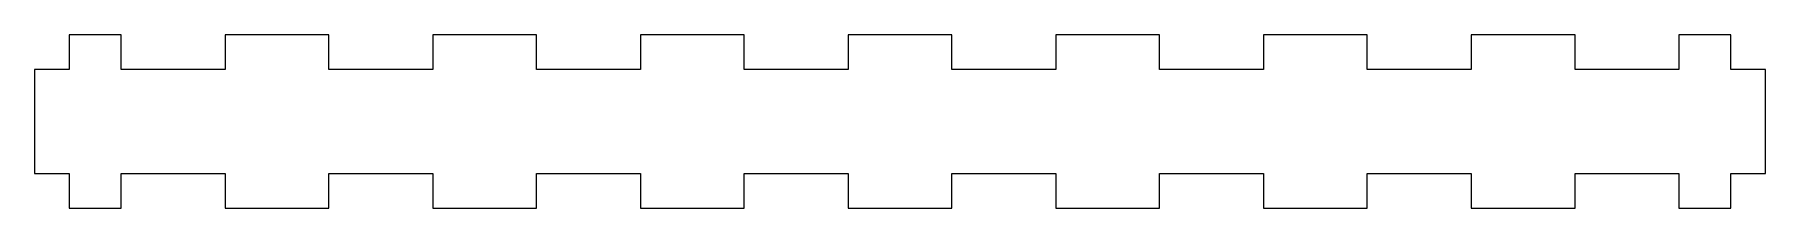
# Model space of a CAD drawing. Header units: millimetres. Extents: x -75 to 75, y 0 to 15.
import ezdxf

# ---------------------------------------------------------------- set-up
doc = ezdxf.new("R2010")
doc.units = ezdxf.units.MM
doc.layers.add('1', color=7, linetype='Continuous', true_color=0xffffff)

msp = doc.modelspace()

# ---------------------------------------------------------------- linework, layer by layer
at = {"layer": '1', "color": 252, "linetype": 'Continuous', "lineweight": 13}
for p, q in [((-72, 15), (-72, 12)), ((-67.5, 15), (-72, 15)), ((-67.5, 15), (-72, 15)), ((-72, 15), (-72, 12)), ((-67.5, 12), (-67.5, 15)), ((-67.5, 12), (-67.5, 15)), ((-49.5, 15), (-58.5, 15)), ((-49.5, 15), (-58.5, 15)), ((-58.5, 15), (-58.5, 12)), ((-58.5, 15), (-58.5, 12)), ((-49.5, 12), (-49.5, 15)), ((-49.5, 12), (-49.5, 15)), ((-31.5, 15), (-40.5, 15)), ((-40.5, 15), (-40.5, 12)), ((-31.5, 15), (-40.5, 15)), ((-40.5, 15), (-40.5, 12)), ((-31.5, 12), (-31.5, 15)), ((-31.5, 12), (-31.5, 15)), ((-22.5, 15), (-22.5, 12)), ((-22.5, 15), (-22.5, 12)), ((-13.5, 15), (-22.5, 15)), ((-13.5, 15), (-22.5, 15)), ((-13.5, 12), (-13.5, 15)), ((-13.5, 12), (-13.5, 15)), ((-4.5, 15), (-4.5, 12)), ((4.5, 15), (-4.5, 15)), ((4.5, 15), (-4.5, 15)), ((-4.5, 15), (-4.5, 12)), ((4.5, 12), (4.5, 15)), ((4.5, 12), (4.5, 15)), ((22.5, 15), (13.5, 15)), ((22.5, 15), (13.5, 15)), ((13.5, 15), (13.5, 12)), ((13.5, 15), (13.5, 12)), ((22.5, 12), (22.5, 15)), ((22.5, 12), (22.5, 15)), ((31.5, 15), (31.5, 12)), ((40.5, 15), (31.5, 15)), ((31.5, 15), (31.5, 12)), ((40.5, 15), (31.5, 15)), ((40.5, 12), (40.5, 15)), ((40.5, 12), (40.5, 15)), ((58.5, 15), (49.5, 15)), ((49.5, 15), (49.5, 12)), ((49.5, 15), (49.5, 12)), ((58.5, 15), (49.5, 15)), ((58.5, 12), (58.5, 15)), ((58.5, 12), (58.5, 15)), ((67.5, 15), (67.5, 12)), ((72, 15), (67.5, 15)), ((67.5, 15), (67.5, 12)), ((72, 15), (67.5, 15)), ((72, 12), (72, 15)), ((72, 12), (72, 15)), ((-75, 12), (-75, 3)), ((-75, 12), (-75, 3)), ((-72, 12), (-75, 12)), ((-72, 12), (-75, 12)), ((-58.5, 12), (-67.5, 12)), ((-58.5, 12), (-67.5, 12)), ((-40.5, 12), (-49.5, 12)), ((-40.5, 12), (-49.5, 12)), ((-22.5, 12), (-31.5, 12)), ((-22.5, 12), (-31.5, 12)), ((-4.5, 12), (-13.5, 12)), ((-4.5, 12), (-13.5, 12)), ((13.5, 12), (4.5, 12)), ((13.5, 12), (4.5, 12)), ((31.5, 12), (22.5, 12)), ((31.5, 12), (22.5, 12)), ((49.5, 12), (40.5, 12)), ((49.5, 12), (40.5, 12)), ((67.5, 12), (58.5, 12)), ((67.5, 12), (58.5, 12)), ((75, 12), (72, 12)), ((75, 12), (72, 12)), ((75, 3), (75, 12)), ((75, 3), (75, 12)), ((-75, 3), (-72, 3)), ((-75, 3), (-72, 3)), ((-72, 3), (-72, 0)), ((-72, 3), (-72, 0)), ((-67.5, 3), (-58.5, 3)), ((-67.5, 0), (-67.5, 3)), ((-67.5, 3), (-58.5, 3)), ((-67.5, 0), (-67.5, 3)), ((-58.5, 3), (-58.5, 0)), ((-58.5, 3), (-58.5, 0)), ((-49.5, 3), (-40.5, 3)), ((-49.5, 3), (-40.5, 3)), ((-49.5, 0), (-49.5, 3)), ((-49.5, 0), (-49.5, 3)), ((-40.5, 3), (-40.5, 0)), ((-40.5, 3), (-40.5, 0)), ((-31.5, 0), (-31.5, 3)), ((-31.5, 3), (-22.5, 3)), ((-31.5, 3), (-22.5, 3)), ((-31.5, 0), (-31.5, 3)), ((-22.5, 3), (-22.5, 0)), ((-22.5, 3), (-22.5, 0)), ((-13.5, 0), (-13.5, 3)), ((-13.5, 0), (-13.5, 3)), ((-13.5, 3), (-4.5, 3)), ((-13.5, 3), (-4.5, 3)), ((-4.5, 3), (-4.5, 0)), ((-4.5, 3), (-4.5, 0)), ((4.5, 3), (13.5, 3)), ((4.5, 0), (4.5, 3)), ((4.5, 3), (13.5, 3)), ((4.5, 0), (4.5, 3)), ((13.5, 3), (13.5, 0)), ((13.5, 3), (13.5, 0)), ((22.5, 3), (31.5, 3)), ((22.5, 3), (31.5, 3)), ((22.5, 0), (22.5, 3)), ((22.5, 0), (22.5, 3)), ((31.5, 3), (31.5, 0)), ((31.5, 3), (31.5, 0)), ((40.5, 0), (40.5, 3)), ((40.5, 3), (49.5, 3)), ((40.5, 0), (40.5, 3)), ((40.5, 3), (49.5, 3)), ((49.5, 3), (49.5, 0)), ((49.5, 3), (49.5, 0)), ((58.5, 3), (67.5, 3)), ((58.5, 0), (58.5, 3)), ((58.5, 0), (58.5, 3)), ((58.5, 3), (67.5, 3)), ((67.5, 3), (67.5, 0)), ((67.5, 3), (67.5, 0)), ((72, 3), (75, 3)), ((72, 0), (72, 3)), ((72, 3), (75, 3)), ((72, 0), (72, 3)), ((-72, 0), (-67.5, 0)), ((-72, 0), (-67.5, 0)), ((-58.5, 0), (-49.5, 0)), ((-58.5, 0), (-49.5, 0)), ((-40.5, 0), (-31.5, 0)), ((-40.5, 0), (-31.5, 0)), ((-22.5, 0), (-13.5, 0)), ((-22.5, 0), (-13.5, 0)), ((-4.5, 0), (4.5, 0)), ((-4.5, 0), (4.5, 0)), ((13.5, 0), (22.5, 0)), ((13.5, 0), (22.5, 0)), ((31.5, 0), (40.5, 0)), ((31.5, 0), (40.5, 0)), ((49.5, 0), (58.5, 0)), ((49.5, 0), (58.5, 0)), ((67.5, 0), (72, 0)), ((67.5, 0), (72, 0))]:
    msp.add_line(p, q, dxfattribs=at)

doc.saveas('drawing.dxf')
